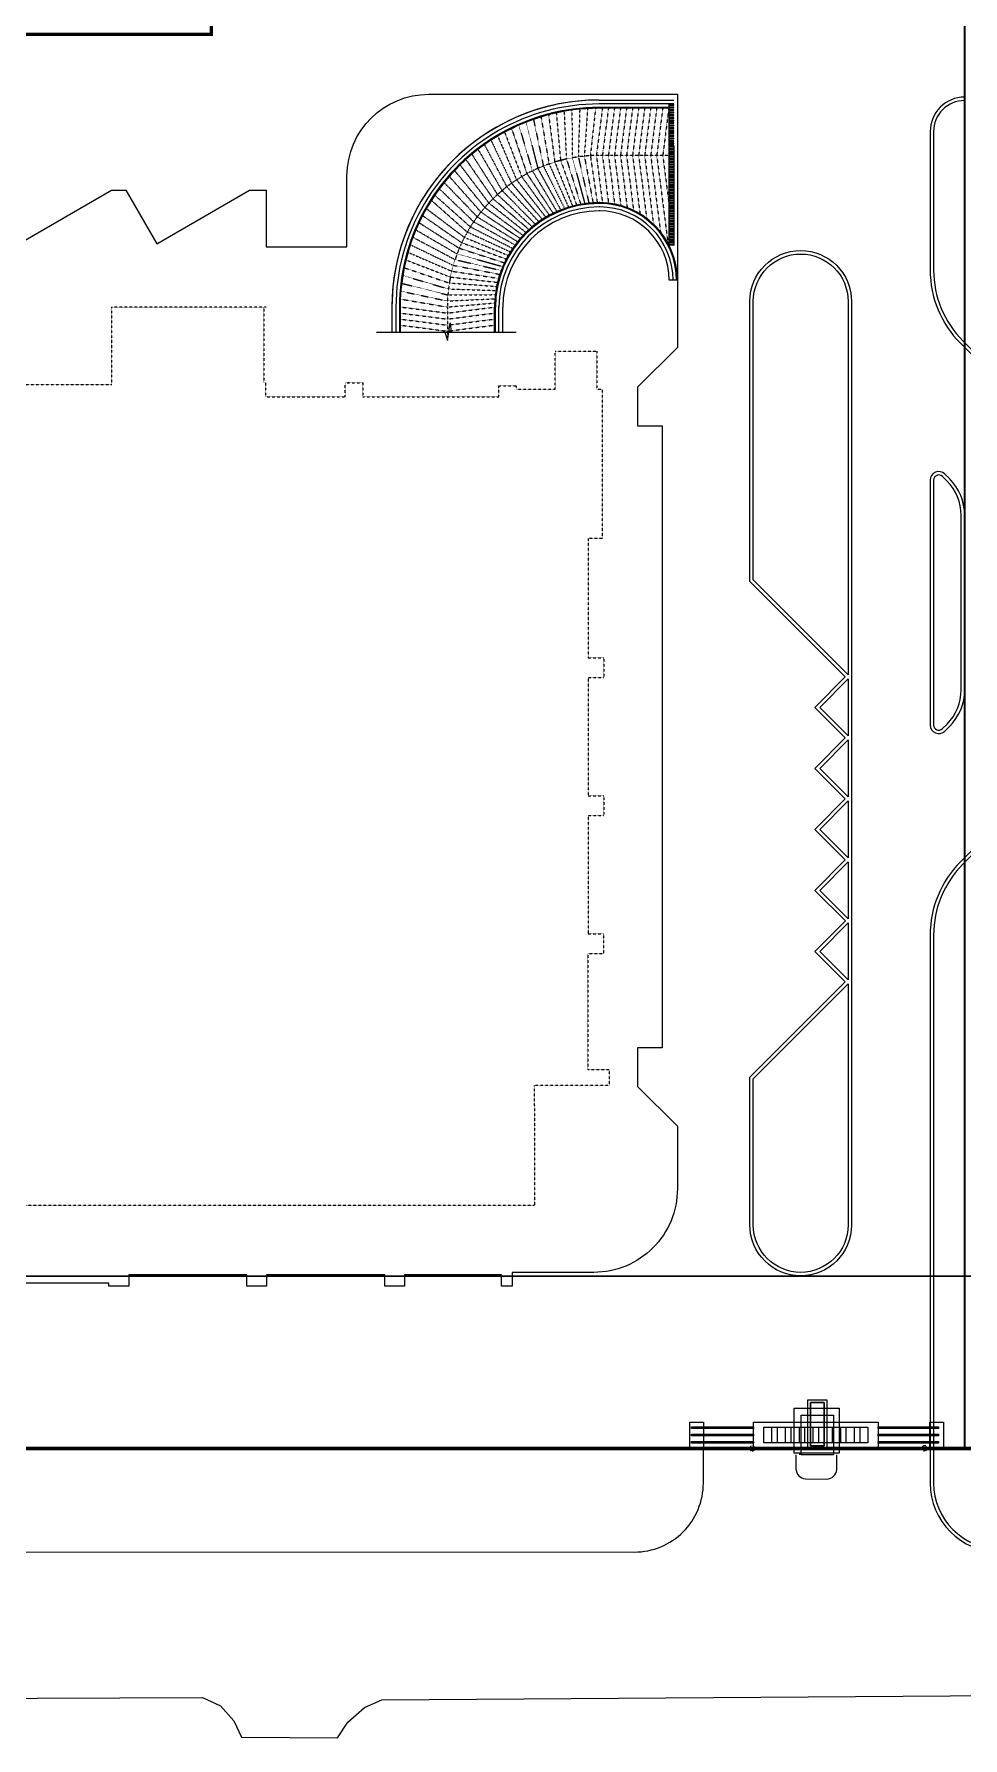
# Model space of a CAD drawing. Header units: millimetres. Extents: x 379264 to 1158416, y -283062 to 356890.
# Drawn here: x 807456 to 808533, y -8386 to -6410 of the extents above; entities that cross this region are included whole.
import ezdxf

# ---------------------------------------------------------------- set-up
doc = ezdxf.new("R2010")
doc.units = ezdxf.units.MM
for name, pattern in [('keyplan TANG 1$0$Hidden21', [3, 2, -1]), ('keyplan TANG 1$0$HTT Hidden 10.5', [1.5, 1, -0.5]), ('keyplan TANG 1$0$MB_Luoi truc$1$HTT Center', [13, 10, -1, 1, -1]), ('keyplan TANG 1$0$Ranh dat$0$HTT Divide', [18, 10, -2, 1, -2, 1, -2]), ('keyplan TANG 1$0$Ranh dat$0$HTT Hidden 21', [3, 2, -1])]:
    doc.linetypes.add(name, pattern=pattern)
doc.layers.add('11PM. DIM', color=2, linetype='Continuous')
doc.layers.add('BLOCK A - CHI TIET THANG 4$0$DnW', color=20, linetype='Continuous')
for name, color, linetype, lineweight in [('keyplan TANG 1$0$Dim 100', 250, 'Continuous', 5), ('keyplan TANG 1$0$Hatch vat lieu', 250, 'Continuous', 5), ('keyplan TANG 1$0$MB_Luoi truc$1$Luoi Truc', 250, 'keyplan TANG 1$0$MB_Luoi truc$1$HTT Center', 9), ('keyplan TANG 1$0$Net Thay khac', 250, 'Continuous', 15), ('keyplan TANG 1$0$Ranh dat$0$CGXD', 250, 'keyplan TANG 1$0$Ranh dat$0$HTT Hidden 21', 40), ('keyplan TANG 1$0$Ranh dat$0$Ranh dat', 250, 'keyplan TANG 1$0$Ranh dat$0$HTT Divide', 40)]:
    doc.layers.add(name, color=color, linetype=linetype, lineweight=lineweight)

# ---------------------------------------------------------------- blocks, each defined once
blk = doc.blocks.new('*U26')
for points in [[(-2342, 115), (-2342, 385), (-2380, 385), (-2380, 115)], [(-2192, 115), (-2192, 385), (-2230, 385), (-2230, 115)], [(-2042, 115), (-2042, 385), (-2080, 385), (-2080, 115)], [(-1892, 115), (-1892, 385), (-1930, 385), (-1930, 115)], [(-1742, 115), (-1742, 385), (-1780, 385), (-1780, 115)], [(-1592, 115), (-1592, 385), (-1630, 385), (-1630, 115)], [(-1442, 115), (-1442, 385), (-1480, 385), (-1480, 115)], [(-1292, 115), (-1292, 385), (-1330, 385), (-1330, 115)], [(-1142, 115), (-1142, 385), (-1180, 385), (-1180, 115)], [(-992, 115), (-992, 385), (-1030, 385), (-1030, 115)], [(-842, 115), (-842, 385), (-880, 385), (-880, 115)], [(-692, 115), (-692, 385), (-730, 385), (-730, 115)], [(-542, 115), (-542, 385), (-580, 385), (-580, 115)], [(-392, 115), (-392, 385), (-430, 385), (-430, 115)], [(-242, 115), (-242, 385), (-280, 385), (-280, 115)], [(-92, 115), (-92, 385), (-130, 385), (-130, 115)], [(40, 115), (40, 385), (2, 385), (2, 115)], [(58, 115), (58, 385), (20, 385), (20, 115)], [(208, 115), (208, 385), (170, 385), (170, 115)], [(358, 115), (358, 385), (320, 385), (320, 115)], [(508, 115), (508, 385), (470, 385), (470, 115)], [(658, 115), (658, 385), (620, 385), (620, 115)], [(808, 115), (808, 385), (770, 385), (770, 115)], [(958, 115), (958, 385), (920, 385), (920, 115)], [(1108, 115), (1108, 385), (1070, 385), (1070, 115)], [(1258, 115), (1258, 385), (1220, 385), (1220, 115)], [(1408, 115), (1408, 385), (1370, 385), (1370, 115)], [(1558, 115), (1558, 385), (1520, 385), (1520, 115)], [(1708, 115), (1708, 385), (1670, 385), (1670, 115)], [(1858, 115), (1858, 385), (1820, 385), (1820, 115)], [(2008, 115), (2008, 385), (1970, 385), (1970, 115)], [(2158, 115), (2158, 385), (2120, 385), (2120, 115)], [(2308, 115), (2308, 385), (2270, 385), (2270, 115)], [(2458, 115), (2458, 385), (2420, 385), (2420, 115)], [(2608, 115), (2608, 385), (2570, 385), (2570, 115)], [(2758, 115), (2758, 385), (2720, 385), (2720, 115)], [(2908, 115), (2908, 385), (2870, 385), (2870, 115)], [(3058, 115), (3058, 385), (3020, 385), (3020, 115)], [(3208, 115), (3208, 385), (3170, 385), (3170, 115)], [(3358, 115), (3358, 385), (3320, 385), (3320, 115)], [(3508, 115), (3508, 385), (3470, 385), (3470, 115)], [(3658, 115), (3658, 385), (3620, 385), (3620, 115)], [(3808, 115), (3808, 385), (3770, 385), (3770, 115)], [(3958, 115), (3958, 385), (3920, 385), (3920, 115)], [(4108, 115), (4108, 385), (4070, 385), (4070, 115)], [(4258, 115), (4258, 385), (4220, 385), (4220, 115)], [(4408, 115), (4408, 385), (4370, 385), (4370, 115)], [(4558, 115), (4558, 385), (4520, 385), (4520, 115)], [(4708, 115), (4708, 385), (4670, 385), (4670, 115)], [(4858, 115), (4858, 385), (4820, 385), (4820, 115)], [(5008, 115), (5008, 385), (4970, 385), (4970, 115)], [(5158, 115), (5158, 385), (5120, 385), (5120, 115)], [(5308, 115), (5308, 385), (5270, 385), (5270, 115)], [(5458, 115), (5458, 385), (5420, 385), (5420, 115)], [(5608, 115), (5608, 385), (5570, 385), (5570, 115)], [(5758, 115), (5758, 385), (5720, 385), (5720, 115)]]:
    blk.add_lwpolyline(points, close=True)
for points in [[(0, 400), (5798, 400)], [(0, 395), (5798, 395)], [(0, 105), (5798, 105)], [(0, 100), (5798, 100)]]:
    blk.add_lwpolyline(points)
blk = doc.blocks.new('keyplan TANG 1')
at = {"layer": 'keyplan TANG 1$0$Dim 100'}
blk.add_lwpolyline([(-23527.9, 57844.6), (-18150.4, 60949.3), (-17323.1, 60949.3), (-15528.1, 57840.2), (-10143.1, 60949.3), (-9183.2, 60949.3), (-9183.3, 57664.1), (-4493.1, 57664.1), (-4493.1, 61779.3, -0.4132821), (254.5, 66511.8), (14671.9, 66511.8), (14671.9, 51839.2), (12362, 49529.2), (12362, 47289), (13792.1, 47289), (13791.8, 11239), (12362, 11239), (12362, 8999.2), (14671.9, 6689.3), (14671.9, 3064.2, -0.4142136), (9821.9, -1785.8), (5097, -1785.8), (5097, -2591), (4465.6, -2591), (4465.6, -1936), (-1154.4, -1935.9), (-1154.4, -2590.9), (-2304.4, -2590.9), (-2304.4, -1935.9), (-9154.4, -1935.9), (-9154.4, -2590.9), (-10304.4, -2590.8), (-10304.4, -1935.8), (-17153.1, -1935.8), (-17153.1, -2590.8), (-18303.1, -2590.8), (-18303.1, -2410.8), (-25153.1, -2410.8)], format="xyb", dxfattribs=at)
at = {"layer": 'keyplan TANG 1$0$Hatch vat lieu'}
for p, q in [((10130, 66180.3), (14472, 66180.3)), ((10151, 60229), (10130, 60229)), ((10151, 59749.1), (10130, 59749.1)), ((14671.9, 55729.1), (14191.9, 55729.1)), ((-1885, 54165.3), (-1885.9, 52727.2)), ((4064.1, 52727.1), (4064.1, 54163.9)), ((-1885.9, 52727.2), (4064.1, 52727.1)), ((14321.9, -11991.2), (14321.9, -11997.3)), ((16216.1, -11983.2), (18859.3, -11983.2)), ((19158.4, -11990), (28858.9, -11983.2)), ((29333.8, -11990), (19158.4, -11990)), ((28858.9, -11983.2), (19158.6, -11983.2)), ((19158.6, -11983.2), (22233.8, -11983.2)), ((21749.7, -12265.6), (21749.7, -12365.6)), ((23333.8, -11983.2), (28858.9, -11983.2)), ((23722.1, -12265.6), (23722.1, -12365.6))]:
    blk.add_line(p, q, dxfattribs=at)
at = {"layer": 'keyplan TANG 1$0$Hatch vat lieu', "linetype": 'keyplan TANG 1$0$Hidden21'}
for p, q in [((-18128.1, 49667.9), (-18128, 54179.4)), ((-9185.4, 54179.4), (-18128, 54179.4)), ((-9314, 54179.3), (-9314, 49779.2)), ((7591.1, 49413.9), (7591.1, 51614.2)), ((7591.1, 51614.2), (9991.1, 51614.2)), ((9991.1, 51614.2), (9991.1, 49413.9)), ((-18128.1, 49667.9), (-34143.1, 49679.1)), ((-9314, 49779.2), (-9216, 49779.2)), ((-9216, 49779.2), (-9216, 48979.2)), ((-4596, 48979.1), (-4596, 49779.1)), ((-4596, 49779.1), (-3566, 49779.1)), ((-4343.1, 49779.2), (-4493.1, 49779.2)), ((-3566, 49779.1), (-3566, 48979.1)), ((4321, 48979), (4321, 49613.9)), ((4321, 49613.9), (5321, 49613.9)), ((5321, 49613.9), (5321, 49413.9)), ((5321, 49413.9), (7591.1, 49413.9)), ((9991.1, 49413.9), (10304.3, 49413.9)), ((10304.3, 49413.9), (10303.6, 40764)), ((-9216, 48979.2), (-4596, 48979.1)), ((-3566, 48979.1), (4321, 48979)), ((9491.5, 40764), (9491.4, 33841)), ((10303.6, 40764), (9491.5, 40764)), ((9491.4, 33841), (10395.9, 33839)), ((10395.9, 33839), (10395.9, 32689.1)), ((9491.4, 32689.1), (9491.3, 25839)), ((10395.9, 32689.1), (9491.4, 32689.1)), ((9491.3, 25839), (10395.8, 25839)), ((10395.8, 25839), (10395.8, 24689.1)), ((10395.8, 24689.1), (9491.3, 24689.1)), ((9491.3, 24689.1), (9491.3, 17839)), ((9491.3, 17839), (10393.8, 17839)), ((10393.8, 17839), (10393.7, 16689.1)), ((9484.5, 16689.1), (9484.5, 9984.3)), ((10393.7, 16689.1), (9484.5, 16689.1)), ((9484.5, 9984.3), (10711.9, 9984.3)), ((10711.9, 9984.3), (10711.9, 9039.3)), ((10711.9, 9039.3), (6371.7, 9039.3)), ((6371.7, 9039.3), (6386.9, 2081.9)), ((6386.9, 2081.9), (-37338.9, 2081.5))]:
    blk.add_line(p, q, dxfattribs=at)
at = {"layer": 'keyplan TANG 1$0$Hatch vat lieu'}
for points in [[(31332.6, 66150, 0.4142136), (29532.7, 64350), (29532.7, 56321, 0.1989102), (31231.5, 52219.8), (35712.6, 47738.7, -0.1989309), (37528.5, 43354.2), (37527.6, 30734.4, -0.1988939), (35711.6, 26350.8), (31231.7, 21871, 0.1989147), (29533, 17769.7), (29533.2, -14000, 0.4142116), (33333.2, -17800), (105549.8, -17800, 0.4142149), (109349.8, -14000), (109349.6, 42637.1, 0.1989118), (107650.8, 46738.3), (103168.9, 51220.3, -0.1988939), (101352.9, 55603.9), (101352, 67603.4, -0.1989309), (103167.9, 71987.9)], [(10130.2, 66180.3, 0.2649775), (-207.8, 60287.9)], [(14472, 65950.3), (10130.2, 65950.3, 0.2645638), (-0.6, 60186.4)], [(14172, 65750.3), (10130.2, 65750.3, 0.2643141), (176.8, 60093.5)], [(14172, 65700.3), (10130.2, 65700.3, 0.2642683), (220.8, 60069.6)], [(-206.6, 60290, 0.1345331), (-1885, 54165.1), (-1885, 52727.3)], [(-0.6, 60186.4, 0.1348762), (-1655, 54165.1), (-1655, 52727.3)], [(176.8, 60093.5, 0.1351139), (-1455, 54165.1), (-1455, 52727.3)], [(220.8, 60069.6, 0.1351576), (-1405, 54165.1), (-1405, 52727.3)], [(10171.9, 60229.1), (10130, 60229.1, 0.4142134), (4065, 54164.1)], [(10171.9, 60179.1), (10130, 60179.1, 0.4142134), (4115, 54164.1)], [(10171.9, 59979.1), (10130, 59979.1, 0.4134581), (4315, 54179.1)], [(10171.9, 59749.1), (10130, 59749.1, 0.4142134), (4545, 54164.1)], [(19073.1, 54502.7, -1), (24573, 54502.7), (24573, 32855.8)]]:
    blk.add_lwpolyline(points, format="xyb", dxfattribs=at)
at = {"layer": 'keyplan TANG 1$0$Hatch vat lieu', "linetype": 'keyplan TANG 1$0$Hidden21'}
for points in [[(6760.9, 65197.9), (7226.4, 62471.9)], [(7202.3, 65323.2), (7559, 62580.8)], [(7648.3, 65430.7), (7895.7, 62676.4)], [(8098.2, 65520.5), (8235.9, 62758.5)], [(8551.4, 65592.3), (8579.1, 62827)], [(9007, 65646), (8924.8, 62881.8)], [(9464.4, 65681.6), (9272.3, 62922.8)], [(9922.9, 65699), (9621.3, 62950)], [(10322, 65700.8), (9971.8, 62963.3)], [(10672, 65700.8), (10322, 62964.7)], [(11022, 65700.8), (10672, 62964.7)], [(11372, 65700.8), (11022, 62964.7)], [(11722, 65700.8), (11372, 62964.7)], [(12072, 65700.8), (11722, 62964.7)], [(12422, 65700.8), (12072, 62964.7)], [(12772, 65700.8), (12422, 62964.7)], [(13122, 65700.8), (12772, 62964.7)], [(13472, 65700.8), (13122, 62964.7)], [(13822, 65700.8), (13472, 62964.7)], [(14172, 65700.3), (13822, 62964.7)], [(4647.6, 64314.9), (5642.5, 61734.6)], [(5055.6, 64524.9), (5947.1, 61907)], [(5471.5, 64718.4), (6258.2, 62067.2)], [(5894.9, 64895.3), (6575.5, 62214.9)], [(6324.9, 65055.2), (6898.4, 62349.9)], [(3108.9, 63318.2), (4500, 60928.1)], [(3478.4, 63590.1), (4773.3, 61146.6)], [(3858.4, 63847.2), (5055.2, 61354.1)], [(4248.4, 64088.9), (5345.1, 61550.2)], [(2069.2, 62417.4), (3734.9, 60209.8)], [(2403.7, 62731.4), (3980.3, 60459.3)], [(2750.5, 63031.8), (4235.5, 60698.9)], [(6900.1, 62350.5), (8129.5, 59890.2)], [(7228.1, 62472.5), (8358.7, 59965.2)], [(7560.7, 62581.3), (8590.8, 60031)], [(7897.4, 62676.8), (8825.3, 60087.6)], [(8237.7, 62758.8), (9061.8, 60134.8)], [(8580.9, 62827.3), (9300, 60172.5)], [(8926.5, 62882), (9539.6, 60200.8)], [(9274.1, 62923), (9780, 60219.5)], [(9623, 62950.1), (10021.1, 60228.6)], [(9972.2, 62963.3), (10322.4, 60226.5)], [(10322, 62964.7), (10675.7, 60200.8)], [(10672, 62964.7), (11032.7, 60146)], [(11022, 62964.7), (11393.7, 60060)], [(11372, 62964.7), (11759, 59939.9)], [(11722, 62964.7), (12129.4, 59781)], [(12072, 62964.7), (12505.5, 59576.7)], [(12422, 62964.7), (12888.8, 59316.3)], [(12772, 62964.7), (13281.7, 58981.7)], [(13122, 62964.7), (13688.6, 58536.7)], [(13472, 62964.7), (14122, 57884.7)], [(13822, 62964.7), (14172, 60229.6)], [(1144.1, 61399.2), (3060.8, 59405.6)], [(1438.9, 61750.7), (3274.8, 59682.5)], [(1747.4, 62090.3), (3499.6, 59950.8)], [(5056.6, 61355.1), (6832.8, 59255.1)], [(5346.6, 61551.1), (7037.8, 59382.1)], [(5644, 61735.5), (7247.7, 59501)], [(5948.6, 61907.9), (7462.2, 59611.3)], [(6259.8, 62068), (7680.9, 59713.1)], [(6577.1, 62215.6), (7903.4, 59806.1)], [(403, 60365.5), (2483.5, 58520.3)], [(597.7, 60662.3), (2666.7, 58827.3)], [(863.6, 61036.2), (2858, 59120.4)], [(3981.6, 60460.6), (6068.1, 58668.5)], [(4236.8, 60700.1), (6250.3, 58826.4)], [(4501.3, 60929.2), (6438.8, 58977)], [(4774.8, 61147.7), (6633, 59119.9)], [(-108, 59481.4), (2164.8, 57905.8)], [(111.5, 59884.3), (2319.8, 58219.5)], [(3061.9, 59407), (5405.9, 57968.1)], [(3275.9, 59683.9), (5560.8, 58152.9)], [(3500.8, 59952.1), (5723, 58331.4)], [(3736.1, 60211.1), (5892.2, 58503.4)], [(-498.1, 58651), (1892.7, 57261)], [(-311.3, 59070.1), (2022.3, 57586.1)], [(2488.1, 58528.4), (4986.7, 57378.7)], [(2667.7, 58828.8), (5118.6, 57580.7)], [(2859, 59121.8), (5258.4, 57777.2)], [(-956.5, 57354), (1582.7, 56258.4)], [(-820.9, 57792.3), (1672.7, 56596.7)], [(-668, 58224.9), (1776.1, 56931)], [(2023, 57587.7), (4640.9, 56743.6)], [(2165.5, 57907.4), (4747.6, 56959.9)], [(2320.6, 58221.1), (4863, 57171.7)], [(-1174.9, 56463), (1443.4, 55572.6)], [(-1074.6, 56910.7), (1506.2, 55916.9)], [(1673.2, 56598.4), (4372.9, 56071.9)], [(1776.6, 56932.7), (4453.3, 56299.3)], [(1893.3, 57262.7), (4542.7, 56523.3)], [(-1321.8, 55557.4), (1359, 54877.9)], [(-1257.3, 56011.7), (1394.2, 55226.1)], [(1443.6, 55574.4), (4186.7, 55373)], [(1506.6, 55918.7), (4239.5, 55608.4)], [(1583.1, 56260.2), (4301.6, 55841.4)], [(-1396.2, 54643), (1330, 54178.7)], [(-1368.1, 55101), (1337.5, 54528.6)], [(1330, 54180.5), (4070.3, 54416.2)], [(1337.6, 54530.4), (4085.1, 54657)], [(1359.1, 54879.7), (4109.5, 54896.9)], [(1394.5, 55227.9), (4143.4, 55135.7)], [(-1406.1, 54184.3), (1330, 53829.6)], [(-1406.1, 53829.7), (1330, 53479.7)], [(-1406.1, 53479.7), (1330, 53129.7)], [(1330, 53829.8), (4065.1, 54175.1)], [(1330, 53479.7), (4065.1, 53829.7)], [(1330, 53129.7), (4065.1, 53479.7)], [(-1406.1, 53129.7), (1330, 52779.7)], [(1330, 52779.7), (4065.1, 53129.7)]]:
    blk.add_lwpolyline(points, dxfattribs=at)
at = {"layer": 'keyplan TANG 1$0$Hatch vat lieu'}
for points in [[(14172, 65950.3), (14172, 60229.1)], [(24573, 32855.8), (19073.1, 38355.7), (19073.1, 54502.7)], [(4065, 52727.3), (4065, 54164.1)], [(4115, 52727.3), (4115, 54164.1)], [(4315, 52727.3), (4315, 54214.8)], [(4545, 52727.3), (4545, 54164.1)], [(-2770.3, 52727.3), (1191.7, 52727.3), (1330, 52234.9), (1491.8, 53256.6), (1560, 52727.3), (5323.2, 52727.3)], [(24573, 29319.8), (22924.3, 30968.6), (24573, 32617.3)], [(24573, 32617.3), (24573, 29319.8)], [(24573, 25784.3), (22924.3, 27433), (24573, 29081.8)], [(24573, 29081.8), (24573, 25784.3)], [(24573, 22248.7), (22924.3, 23897.5), (24573, 25546.2)], [(24573, 25546.2), (24573, 22248.7)], [(24573, 18713.2), (22924.3, 20362), (24573, 22010.7)], [(24573, 22010.7), (24573, 18713.2)], [(24573, 15177.6), (22927.5, 16823.2), (24573, 18468.8), (24573, 15177.6)]]:
    blk.add_lwpolyline(points, dxfattribs=at)
at = {"layer": 'keyplan TANG 1$0$Hatch vat lieu', "linetype": 'keyplan TANG 1$0$Hidden21'}
blk.add_lwpolyline([(14172, 62964.7), (10129.9, 62964.7, 0.4142137), (1330, 54164.8), (1330, 52234.9)], format="xyb", dxfattribs=at)
at = {"layer": 'keyplan TANG 1$0$Hatch vat lieu'}
for points in [[(31132.8, 31983.3), (31131, 42110, 0.1988652), (30310.9, 44089.4), (30044.9, 44355.4, 0.6681819), (29532.8, 44143.3), (29532.9, 29947.3, 0.6681752), (30045, 29735.2), (30312.7, 30002.9, 0.1989596)], [(24573, 14939.7), (24573, 964.4, -1), (19073, 964.4), (19073, 9439.7)]]:
    blk.add_lwpolyline(points, format="xyb", close=True, dxfattribs=at)
at = {"layer": 'keyplan TANG 1$0$Hatch vat lieu', "flags": 128}
for points in [[(21449.7, -9665.6), (24049.7, -9665.6), (24049.7, -12265.6), (21449.7, -12265.6)], [(22233.8, -9184.8), (23333.8, -9184.8), (23333.8, -11987.4), (22233.8, -11987.4)], [(22233.8, -9184.8), (23333.8, -9184.8), (23333.8, -11987.4), (22233.8, -11987.4)], [(22383.8, -11837.4), (23183.8, -11837.4), (23183.8, -9334.8), (22383.8, -9334.8)], [(22383.8, -9334.8), (23183.8, -9334.8), (23183.8, -11837.4), (22383.8, -11837.4)], [(15391.4, -10465.6), (16191.4, -10465.6), (16191.4, -11965.6), (15391.4, -11965.6)], [(15491.4, -10735.6), (19091.4, -10735.6), (19091.4, -10835.6), (15491.4, -10835.6)], [(19091.4, -10463.3), (26308, -10463.3), (26308, -11963.3), (19091.4, -11963.3)], [(19691.4, -10763.3), (25708, -10763.3), (25708, -11663.3), (19691.4, -11663.3)], [(20149.7, -10763.3), (20449.7, -10763.3), (20449.7, -11663.3), (20149.7, -11663.3)], [(20949.7, -10763.3), (21249.7, -10763.3), (21249.7, -11663.3), (20949.7, -11663.3)], [(21749.7, -10763.3), (22049.7, -10763.3), (22049.7, -11663.3), (21749.7, -11663.3)], [(21849.7, -10065.6), (23722.1, -10065.6), (23722.1, -12365.6), (21849.7, -12365.6)], [(22549.7, -10763.3), (22849.7, -10763.3), (22849.7, -11663.3), (22549.7, -11663.3)], [(23349.7, -10763.3), (23649.7, -10763.3), (23649.7, -11663.3), (23349.7, -11663.3)], [(24149.7, -10763.3), (24449.7, -10763.3), (24449.7, -11663.3), (24149.7, -11663.3)], [(24949.7, -10763.3), (25249.7, -10763.3), (25249.7, -11663.3), (24949.7, -11663.3)], [(26308, -10733.3), (29808, -10733.3), (29808, -10833.3), (26308, -10833.3)], [(29308, -10465.6), (30108, -10465.6), (30108, -11965.6), (29308, -11965.6)], [(15491.4, -11165.6), (19091.4, -11165.6), (19091.4, -11265.6), (15491.4, -11265.6)], [(15491.4, -11595.6), (19091.4, -11595.6), (19091.4, -11695.6), (15491.4, -11695.6)], [(26308, -11163.3), (29808, -11163.3), (29808, -11263.3), (26308, -11263.3)], [(26308, -11593.3), (29808, -11593.3), (29808, -11693.3), (26308, -11693.3)]]:
    blk.add_lwpolyline(points, close=True, dxfattribs=at)
blk.add_lwpolyline([(21549.7, -12365.6), (21549.7, -13165.8, 0.3942565), (22104.3, -13762.2), (23322, -13765.6, 0.3907315), (23918.7, -13210.3), (23922.1, -12364.8)], format="xyb", dxfattribs=at)
at = {"layer": 'keyplan TANG 1$0$Hatch vat lieu'}
for centre, radius, start, end in [((10130, 54165.3), 12015, 90, 180), ((10130, 54164.1), 6064.9, 90, 179.827631), ((10171.9, 55729.1), 4500, 0, 90), ((10171.9, 55729.1), 4499.5, 0, 90), ((10171.9, 55729.1), 4450, 0, 90), ((10171.9, 55729.1), 4250, 0, 90), ((10171.9, 55729.1), 4020, 0, 90)]:
    blk.add_arc(centre, radius, start, end, dxfattribs=at)
at = {"layer": 'keyplan TANG 1$0$Hatch vat lieu', "linetype": 'keyplan TANG 1$0$HTT Hidden 10.5'}
for centre, start, end in [((19008.9, -11985.7), 0, 180), ((29008.9, -11983.2), 0, 180), ((19008.9, -11985.7), 180, 0), ((29008.9, -11983.2), 180, 0)]:
    blk.add_arc(centre, 150, start, end, dxfattribs=at)
at = {"layer": 'keyplan TANG 1$0$MB_Luoi truc$1$Luoi Truc'}
blk.add_line((107550, -2000), (-120717, -2000), dxfattribs=at)
at = {"layer": 'keyplan TANG 1$0$Net Thay khac'}
for points in [[(31332.6, 66350, 0.4142136), (29332.7, 64350), (29332.7, 56321, 0.1989102), (31090.1, 52078.4), (35571.1, 47597.3, -0.1989309), (37328.5, 43354.2), (37327.6, 30734.5, -0.1988939), (35570.2, 26492.2), (31090.3, 22012.4, 0.1989147), (29333, 17769.7), (29333.2, -14000, 0.4142116), (33333.2, -18000), (105549.8, -18000, 0.4142149), (109549.8, -14000), (109549.6, 42637.1, 0.1989118), (107792.2, 46879.8), (103310.3, 51361.7, -0.1988939), (101552.9, 55603.9), (101552, 67603.5, -0.1989309), (103309.3, 71846.5)], [(18873.1, 54502.7, -1), (24773, 54502.7), (24773, 964.4, -1), (18873, 964.4), (18873, 9522.5), (24409.2, 15058.7)]]:
    blk.add_lwpolyline(points, format="xyb", dxfattribs=at)
for points in [[(24409.2, 15058.7), (22644.6, 16823.2), (24412.4, 18591), (22641.4, 20362), (24409.2, 22129.7), (22641.4, 23897.5), (24409.2, 25665.3), (22641.4, 27433), (24409.2, 29200.8), (22641.4, 30968.6), (24409.4, 32736.5), (18873.1, 38272.9), (18873.1, 54502.7)], [(-27266.8, -26493.1), (-12862.4, -26431.5), (-11822, -26915.1), (-11045.1, -27785.7), (-10614.7, -28735.5), (-5048.2, -28776.3), (-4450.1, -27856.5), (-3481.6, -27008.8), (-2462.2, -26559.1), (33229.5, -26313.7)]]:
    blk.add_lwpolyline(points, dxfattribs=at)
for points in [[(31332.8, 31983.3), (31331, 42110.1, 0.1988652), (30452.3, 44230.8), (30186.3, 44496.8, 0.6681819), (29332.8, 44143.3), (29332.9, 29947.3, 0.6681752), (30186.4, 29593.8), (30454.1, 29861.5, 0.1989596)], [(16178, -12000.9), (-97129.7, -11995.9), (-97129.7, -13996.1, 0.4142008), (-93129.8, -17996.1), (12177.8, -18000.7, 0.4142263), (16178, -14000.7)]]:
    blk.add_lwpolyline(points, format="xyb", close=True, dxfattribs=at)
at = {"layer": 'keyplan TANG 1$0$Ranh dat$0$CGXD', "ltscale": 0.1, "const_width": 100}
blk.add_lwpolyline([(-120672.6, -2000), (101550, -2000), (101552.6, 159996.8), (-8354.5, 159998.1), (-8358.6, 83058.7)], dxfattribs=at)
at = {"layer": 'keyplan TANG 1$0$Ranh dat$0$Ranh dat', "ltscale": 0.1, "const_width": 200}
blk.add_lwpolyline([(107552.7, 163996.8), (107549.8, -12000), (-120672.6, -12000), (-121036.9, 70001.2), (-12359.3, 69993.1), (-12354.3, 163998.2), (107552.7, 163996.8)], close=True, dxfattribs=at)
at = {"layer": 'keyplan TANG 1$0$Ranh dat$0$Ranh dat', "ltscale": 0.1, "const_width": 100}
blk.add_lwpolyline([(26611.9, 80732.3), (31332.6, 75108), (31333.2, -12000), (-120672.6, -12000), (-121023.9, 69993.5), (-12357.2, 69991.8), (-12355.7, 83058.7), (-3202, 83058.7), (-3201.9, 80732.1), (26611.9, 80732.3)], dxfattribs=at)
at = {"layer": 'keyplan TANG 1$0$Hatch vat lieu', "rotation": 270}
blk.add_blockref('*U26', (14072, 63540.4), dxfattribs=at)
blk = doc.blocks.new('A$C4BCF64AD')
at = {"layer": 'BLOCK A - CHI TIET THANG 4$0$DnW', "xscale": 0.02, "yscale": 0.02, "zscale": 0.02}
blk.add_blockref('keyplan TANG 1', (2142.4, 279.9), dxfattribs=at)

msp = doc.modelspace()

# ---------------------------------------------------------------- block references
at = {"layer": '11PM. DIM'}
msp.add_blockref('A$C4BCF64AD', (805766.32, -8089.96), dxfattribs=at)

doc.saveas('drawing.dxf')
